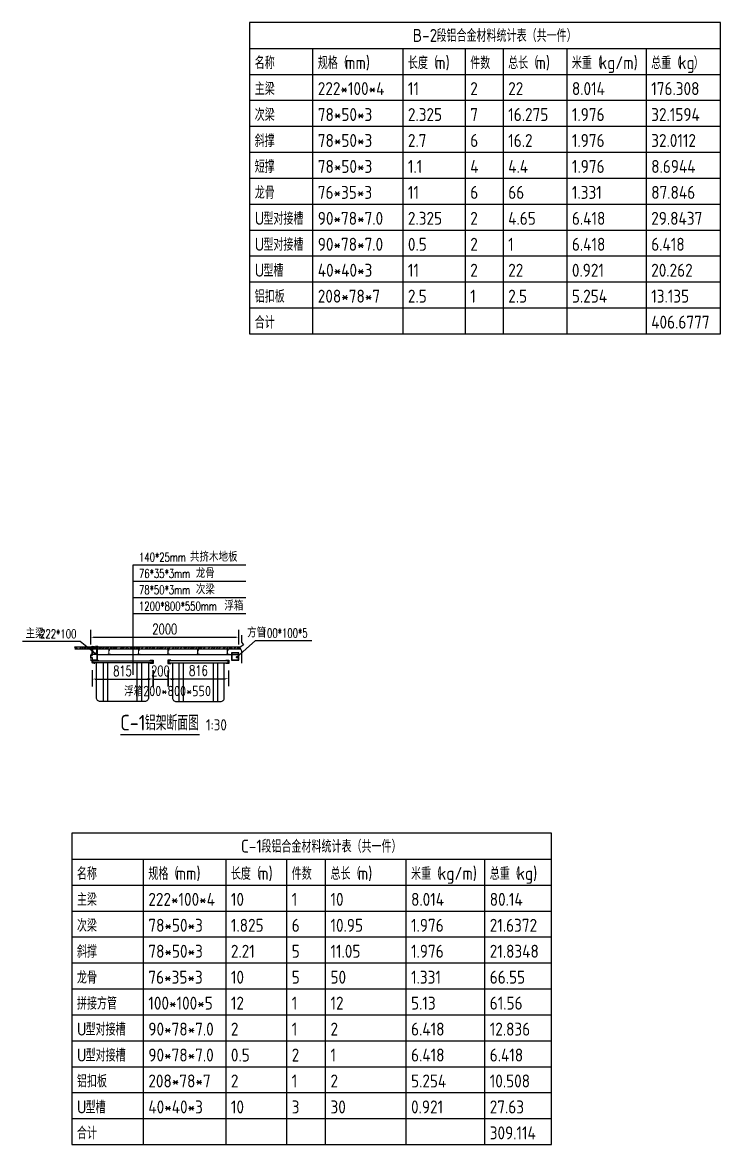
# Model space of a CAD drawing. Extents: x -89702 to 926017, y -610001 to -56924.
# Drawn here: x 7282 to 16701, y -568734 to -553597 of the extents above; entities that cross this region are included whole.
import ezdxf

# ---------------------------------------------------------------- set-up
doc = ezdxf.new("R2010")
doc.units = 0
doc.header["$LTSCALE"] = 10
doc.header["$MEASUREMENT"] = 0
for name, color, linetype in [('DIM_LEAD', 3, 'Continuous'), ('DIM_SYMB', 3, 'Continuous'), ('PUB_TAB', 7, 'Continuous'), ('PUB_TEXT', 7, 'Continuous'), ('W-STEEL_KEEL钢龙骨', 5, 'Continuous'), ('W-WOOD_FLOOR木地板', 30, 'Continuous'), ('浮箱U槽', 5, 'Continuous'), ('结构', 1, 'Continuous'), ('铝合金', 7, 'Continuous')]:
    doc.layers.add(name, color=color, linetype=linetype)
doc.styles.add('_TCH_DIM', font='SIMPLEX', dxfattribs={"bigfont": 'GBCBIG'})
doc.styles.get("Standard").update_dxf_attribs({"font": 'gbenor.shx', "bigfont": 'gbcbig.shx'})
doc.styles.add('STANDARD_T3', font='simplex.shx', dxfattribs={"width": 0.7, "bigfont": 'gbcbig.shx'})
doc.dimstyles.new('W&&40', dxfattribs={"dimtxt": 140, "dimasz": 40, "dimexe": 100, "dimexo": 120, "dimgap": 40, "dimtad": 1, "dimdec": 0, "dimzin": 0, "dimdsep": 46, "dimtxsty": 'STANDARD_T3', "dimcen": 0.09, "dimclrd": 1, "dimclre": 1, "dimclrt": 7, "dimazin": 2, "dimtfac": 1, "dimtdec": 0, "dimtix": 1, "dimtmove": 2, "dimatfit": 3, "dimfxl": 0, "dimtolj": 1, "dimtzin": 0, "dimarcsym": 0})

# ---------------------------------------------------------------- blocks, each defined once
blk = doc.blocks.new('*D792')
at = {"layer": 'Defpoints', "color": 0, "transparency": 16777216}
for p in [(10203, -561890), (8203, -562201), (10203, -562210)]:
    blk.add_point(p, dxfattribs=at)
at = {"layer": 'W-WOOD_FLOOR木地板', "color": 1, "lineweight": -2, "transparency": 16777216}
for p, q in [((8203, -561990), (8203, -561790)), ((10203, -561990), (10203, -561790)), ((8243, -561890), (10163, -561890))]:
    blk.add_line(p, q, dxfattribs=at)
at = {"layer": 'W-WOOD_FLOOR木地板', "color": 1, "transparency": 16777216}
for points in [[(8243, -561883), (8243, -561896), (8203, -561890)], [(10163, -561883), (10163, -561896), (10203, -561890)]]:
    blk.add_solid(points, dxfattribs=at)
at = {"layer": 'W-WOOD_FLOOR木地板', "color": 7, "transparency": 16777216, "insert": (9203, -561780), "char_height": 140, "attachment_point": 5, "style": 'STANDARD_T3'}
blk.add_mtext('\\A1;2000', dxfattribs=at)
blk = doc.blocks.new('800')
at = {"color": 5, "lineweight": -3}
for p, q in [((-460, 520), (-460, 0)), ((-400, 520), (-400, 0)), ((0, 0), (0, 520)), ((60, 0), (60, 520))]:
    blk.add_line(p, q, dxfattribs=at)
at = {"color": 5}
blk.add_lwpolyline([(200, 550), (200, 520), (150, 520), (-550, 520), (-600, 520), (-600, 550)], close=True, dxfattribs=at)
at = {"color": 5, "lineweight": -3}
blk.add_lwpolyline([(150, 520), (150, 50, -0.414214), (100, 0), (-500, 0, -0.414214), (-550, 50), (-550, 520)], format="xyb", dxfattribs=at)
blk = doc.blocks.new('*D793')
at = {"layer": 'Defpoints', "color": 0, "transparency": 16777216}
for p in [(8225, -562216), (9040, -562216), (9040, -562454)]:
    blk.add_point(p, dxfattribs=at)
at = {"layer": '浮箱U槽', "color": 1, "lineweight": -2, "transparency": 16777216}
for p, q in [((8225, -562336), (8225, -562554)), ((8265, -562454), (9000, -562454)), ((9040, -562336), (9040, -562554))]:
    blk.add_line(p, q, dxfattribs=at)
at = {"layer": '浮箱U槽', "color": 1, "transparency": 16777216}
for points in [[(8265, -562447), (8265, -562461), (8225, -562454)], [(9000, -562447), (9000, -562461), (9040, -562454)]]:
    blk.add_solid(points, dxfattribs=at)
at = {"layer": '浮箱U槽', "color": 7, "transparency": 16777216, "insert": (8632, -562344), "char_height": 140, "attachment_point": 5, "style": 'STANDARD_T3'}
blk.add_mtext('\\A1;815', dxfattribs=at)
blk = doc.blocks.new('*D794')
at = {"layer": 'Defpoints', "color": 0, "transparency": 16777216}
for p in [(9044, -562221), (9244, -562221), (9244, -562454)]:
    blk.add_point(p, dxfattribs=at)
at = {"layer": '浮箱U槽', "color": 1, "lineweight": -2, "transparency": 16777216}
for p, q in [((9004, -562454), (8964, -562454)), ((9044, -562341), (9044, -562554)), ((9044, -562454), (9244, -562454)), ((9244, -562341), (9244, -562554)), ((9284, -562454), (9324, -562454))]:
    blk.add_line(p, q, dxfattribs=at)
at = {"layer": '浮箱U槽', "color": 1, "transparency": 16777216}
for points in [[(9004, -562447), (9004, -562460), (9044, -562454)], [(9284, -562447), (9284, -562460), (9244, -562454)]]:
    blk.add_solid(points, dxfattribs=at)
at = {"layer": '浮箱U槽', "color": 7, "transparency": 16777216, "insert": (9144, -562344), "char_height": 140, "attachment_point": 5, "style": 'STANDARD_T3'}
blk.add_mtext('\\A1;200', dxfattribs=at)
blk = doc.blocks.new('*D795')
at = {"layer": 'Defpoints', "color": 0, "transparency": 16777216}
for p in [(9248, -562221), (10064, -562221), (10064, -562450)]:
    blk.add_point(p, dxfattribs=at)
at = {"layer": '浮箱U槽', "color": 1, "lineweight": -2, "transparency": 16777216}
for p, q in [((9248, -562341), (9248, -562550)), ((9288, -562450), (10024, -562450)), ((10064, -562341), (10064, -562550))]:
    blk.add_line(p, q, dxfattribs=at)
at = {"layer": '浮箱U槽', "color": 1, "transparency": 16777216}
for points in [[(9288, -562443), (9288, -562456), (9248, -562450)], [(10024, -562443), (10024, -562456), (10064, -562450)]]:
    blk.add_solid(points, dxfattribs=at)
at = {"layer": '浮箱U槽', "color": 7, "transparency": 16777216, "insert": (9656, -562340), "char_height": 140, "attachment_point": 5, "style": 'STANDARD_T3'}
blk.add_mtext('\\A1;816', dxfattribs=at)
blk = doc.blocks.new('$matou$00000085')
at = {"color": 0, "lineweight": 5}
for p, q in [((-17, 36, 0), (-17, 37, 0)), ((-4, 34, 0), (-4, 35, 0)), ((-1, 13, 0), (-3, 13, 0))]:
    blk.add_line(p, q, dxfattribs=at)
at = {"color": 0, "lineweight": 0, "ltscale": 0.5}
blk.add_arc((-2, 17, 0), 4.07, 274.7282, 349.8472, dxfattribs=at)
at = {"layer": '结构', "color": 0, "linetype": 'ByBlock', "lineweight": 0, "ltscale": 0.5}
for p, q in [((-7, 38, 0), (-16, 38, 0)), ((-16, 35, 0), (-8, 35, 0)), ((-7, -34, 0), (-7, 34, 0)), ((-5, 33, 0), (-4, 34, 0)), ((-4, 33, 0), (-5, 33, 0)), ((-5, 31, 0), (-4, 32, 0)), ((-4, 31, 0), (-5, 31, 0)), ((-5, 31, 0), (-4, 31, 0)), ((-4, 31, 0), (-5, 31, 0)), ((-5, 29, 0), (-4, 29, 0)), ((-4, 29, 0), (-5, 29, 0)), ((-5, 27, 0), (-4, 27, 0)), ((-4, 27, 0), (-5, 27, 0)), ((-4, 26, 0), (-5, 25, 0)), ((-5, 25, 0), (-4, 25, 0)), ((-5, 24, 0), (-4, 23, 0)), ((-4, 24, 0), (-5, 24, 0)), ((-5, 22, 0), (-4, 22, 0)), ((-4, 22, 0), (-5, 22, 0)), ((-5, 20, 0), (-4, 20, 0)), ((-4, 20, 0), (-5, 20, 0)), ((-4, 32, 0), (-4, 33, 0)), ((-4, 31, 0), (-4, 29, 0)), ((-4, 31, 0), (-4, 31, 0)), ((-4, 29, 0), (-4, 27, 0)), ((-4, 27, 0), (-4, 26, 0)), ((-4, 25, 0), (-4, 24, 0)), ((-4, 23, 0), (-4, 22, 0)), ((-4, 22, 0), (-4, 20, 0)), ((-4, 20, 0), (-4, 19, 0)), ((-4, -34, 0), (-4, 12, 0)), ((-1, 34, 0), (-1, 35, 0)), ((0, 33, 0), (-1, 34, 0)), ((-1, 33, 0), (0, 33, 0)), ((-1, 32, 0), (-1, 33, 0)), ((0, 31, 0), (-1, 32, 0)), ((-1, 31, 0), (0, 31, 0)), ((-1, 30, 0), (-1, 31, 0)), ((0, 30, 0), (-1, 30, 0)), ((-1, 29, 0), (0, 30, 0)), ((-1, 28, 0), (-1, 29, 0)), ((0, 28, 0), (-1, 28, 0)), ((-1, 28, 0), (0, 28, 0)), ((-1, 26, 0), (-1, 28, 0)), ((0, 26, 0), (-1, 26, 0)), ((-1, 26, 0), (0, 26, 0)), ((-1, 25, 0), (-1, 26, 0)), ((0, 24, 0), (-1, 25, 0)), ((-1, 24, 0), (0, 24, 0)), ((-1, 23, 0), (-1, 24, 0)), ((0, 22, 0), (-1, 23, 0)), ((-1, 22, 0), (0, 22, 0)), ((-1, 22, 0), (-1, 22, 0)), ((-1, 21, 0), (-1, 22, 0)), ((0, 21, 0), (-1, 21, 0)), ((-1, 20, 0), (0, 21, 0)), ((-1, 19, 0), (-1, 20, 0)), ((2, 38, 0), (16, 38, 0)), ((3, 34, 0), (3, 17, 0)), ((16, 35, 0), (4, 35, 0)), ((17, 37, 0), (17, 36, 0)), ((-17, -35, 0), (-8, -35, 0)), ((-17, -38, 0), (-17, -36, 0)), ((17, -38, 0), (-17, -38, 0)), ((-3, -35, 0), (17, -35, 0)), ((17, -36, 0), (17, -38, 0))]:
    blk.add_line(p, q, dxfattribs=at)
for centre, radius, start, end in [((-16, 37, 0), 1, 90, 180), ((-16, 36, 0), 1, 180, 270), ((-8, 34, 0), 1, 0, 90), ((-7, 35, 0), 3, 0, 90.0017), ((-2, 19, 0), 1.75, 180, 0), ((-3, 12, 0), 1, 90, 180), ((2, 35, 0), 3, 89.9983, 180), ((4, 34, 0), 1, 90, 180), ((16, 37, 0), 1, 0, 90), ((16, 36, 0), 1, 270, 360), ((-17, -36, 0), 0.5, 90, 180), ((-17, -38, 0), 0.5, 180, 270), ((-8, -34, 0), 1, 270, 0), ((-3, -34, 0), 1, 180, 270), ((17, -36, 0), 0.5, 0, 90), ((17, -38, 0), 0.5, 270, 0)]:
    blk.add_arc(centre, radius, start, end, dxfattribs=at)

msp = doc.modelspace()

# ---------------------------------------------------------------- hatches: boundary and pattern name
at = {"layer": 'W-WOOD_FLOOR木地板', "true_color": 0xcd6928}
h = msp.add_hatch(dxfattribs=at)
h.set_pattern_fill('木材', color=32, scale=10)
h.set_pattern_definition([(50, (-435560.433, -386356.422), (25.923532, 93.1234154), [600, -80, 200, -40]), (50, (-435507.233, -386336.42), (-66.465069, 3.554523), [120, -13.2, 240, -30]), (50, (-435540.433, -386322.422), (113.1698317, 176.5639521), [320, -56, 160, -40])])
edge = h.paths.add_edge_path()
edge.add_line((7986, -562022.6), (7980, -562026.9))
edge.add_line((7980, -562026.9), (7990.1, -562046.6))
edge.add_line((7990.1, -562046.6), (8217.6, -562046.6))
edge.add_line((8217.6, -562046.6), (8217.6, -562045.2))
edge.add_line((8217.6, -562045.2), (8232.8, -562045.2))
edge.add_arc((8232.8, -562048.2), 3, 31.86817, 90.00167, ccw=False)
edge.add_line((8235.4, -562046.6), (8239.8, -562046.6))
edge.add_arc((8242.3, -562048.2), 3, 90.00167, 148.13183, ccw=False)
edge.add_line((8242.3, -562045.2), (8252.6, -562045.2))
edge.add_line((8252.6, -562045.2), (8252.6, -562046.6))
edge.add_line((8252.6, -562046.6), (8617.6, -562046.6))
edge.add_line((8617.6, -562046.6), (8617.6, -562045.2))
edge.add_line((8617.6, -562045.2), (8632.8, -562045.2))
edge.add_arc((8632.8, -562048.2), 3, 31.86817, 90.00167, ccw=False)
edge.add_line((8635.4, -562046.6), (8639.8, -562046.6))
edge.add_arc((8642.3, -562048.2), 3, 90.00167, 148.13183, ccw=False)
edge.add_line((8642.3, -562045.2), (8652.6, -562045.2))
edge.add_line((8652.6, -562045.2), (8652.6, -562046.6))
edge.add_line((8652.6, -562046.6), (9017.6, -562046.6))
edge.add_line((9017.6, -562046.6), (9017.6, -562045.2))
edge.add_line((9017.6, -562045.2), (9032.8, -562045.2))
edge.add_arc((9032.8, -562048.2), 3, 31.86817, 90.00167, ccw=False)
edge.add_line((9035.4, -562046.6), (9039.8, -562046.6))
edge.add_arc((9042.3, -562048.2), 3, 90.00167, 148.13183, ccw=False)
edge.add_line((9042.3, -562045.2), (9052.6, -562045.2))
edge.add_line((9052.6, -562045.2), (9052.6, -562046.6))
edge.add_line((9052.6, -562046.6), (9417.6, -562046.6))
edge.add_line((9417.6, -562046.6), (9417.6, -562045.2))
edge.add_line((9417.6, -562045.2), (9432.8, -562045.2))
edge.add_arc((9432.8, -562048.2), 3, 31.86817, 90.00167, ccw=False)
edge.add_line((9435.4, -562046.6), (9439.8, -562046.6))
edge.add_arc((9442.3, -562048.2), 3, 90.00167, 148.13183, ccw=False)
edge.add_line((9442.3, -562045.2), (9452.6, -562045.2))
edge.add_line((9452.6, -562045.2), (9452.6, -562046.6))
edge.add_line((9452.6, -562046.6), (9817.6, -562046.6))
edge.add_line((9817.6, -562046.6), (9817.6, -562045.2))
edge.add_line((9817.6, -562045.2), (9832.8, -562045.2))
edge.add_arc((9832.8, -562048.2), 3, 31.86817, 90.00167, ccw=False)
edge.add_line((9835.4, -562046.6), (9839.8, -562046.6))
edge.add_arc((9842.3, -562048.2), 3, 90.00167, 148.13183, ccw=False)
edge.add_line((9842.3, -562045.2), (9852.6, -562045.2))
edge.add_line((9852.6, -562045.2), (9852.6, -562046.6))
edge.add_line((9852.6, -562046.6), (10219.3, -562046.6))
edge.add_line((10219.3, -562046.6), (10219.3, -562022.6))
edge.add_line((10219.3, -562022.6), (7986, -562022.6))

# ---------------------------------------------------------------- linework, layer by layer
at = {"color": 3, "lineweight": -3}
for p, q in [((8238.4, -562017.2), (8238.7, -562016.8)), ((8239.8, -562016.8), (8240.1, -562017.2)), ((8240.4, -562017.2), (8240.7, -562016.8)), ((8242.4, -562017.2), (8242.7, -562016.8)), ((8242.8, -562016.7), (8247.9, -562016.7)), ((8242.8, -562016.7), (8244.6, -562016.7)), ((8253.5, -562019.2), (8253.5, -562023.5)), ((8267.5, -562023.5), (8267.5, -562019.2)), ((8273, -562016.7), (8278.2, -562016.7)), ((8286.6, -562017.2), (8286.3, -562016.8)), ((8288.7, -562017.2), (8288.4, -562016.8)), ((8289.2, -562016.8), (8288.9, -562017.2)), ((8290.7, -562017.2), (8290.4, -562016.8)), ((8293.4, -562016.7), (8295.8, -562016.7)), ((8202.8, -562149.4), (8202.8, -562130.6)), ((8221.8, -562083.9), (8221.8, -562040.8)), ((8227.4, -562041.8), (8239.9, -562041.8)), ((8290.1, -562046.3), (8290.1, -562083.9)), ((8290.1, -562150.6), (8290.1, -562199.9))]:
    msp.add_line(p, q, dxfattribs=at)
at = {"color": 0}
msp.add_line((8253.5, -562021.4), (8267.5, -562021.4), dxfattribs=at)
at = {"color": 1, "lineweight": -3}
msp.add_line((8290.1, -562121.9), (10202.8, -562121.9), dxfattribs=at)
at = {"color": 3, "lineweight": -3}
for points in [[(8222.8, -562016.7, 0.4142136), (8202.8, -562036.8), (8202.8, -562038.4)], [(8222.8, -562020.7), (8222.8, -562020.7), (8238.9, -562020.7, -0.4142136), (8241.9, -562023.7), (8241.9, -562039.8, -0.4145184), (8239.9, -562041.8)], [(8227.6, -562016.7, -0.1989124), (8227.7, -562016.8), (8228, -562017.2)], [(8228.3, -562017.2), (8228.6, -562016.8, -0.1989124), (8228.8, -562016.7), (8229.6, -562016.7, -0.1989124), (8229.7, -562016.8), (8230, -562017.2)], [(8230.3, -562017.2), (8230.6, -562016.8, -0.1989124), (8230.8, -562016.7), (8231.6, -562016.7, -0.1989124), (8231.7, -562016.8), (8232, -562017.2)], [(8232.3, -562017.2), (8232.6, -562016.8, -0.1989124), (8232.8, -562016.7), (8233.6, -562016.7, -0.1989124), (8233.8, -562016.8), (8234.1, -562017.2)], [(8234.3, -562017.2), (8234.6, -562016.8, -0.1989124), (8234.8, -562016.7), (8235.6, -562016.7, -0.1989124), (8235.8, -562016.8), (8236.1, -562017.2)], [(8236.3, -562017.2), (8236.6, -562016.8, -0.1989124), (8236.8, -562016.7), (8237.6, -562016.7, -0.1989124), (8237.8, -562016.8), (8238.1, -562017.2)], [(8238.7, -562016.8, -0.1989124), (8238.8, -562016.7), (8239.6, -562016.7)], [(8240.8, -562016.7), (8241.6, -562016.7, -0.1989124), (8241.8, -562016.8), (8242.1, -562017.2)], [(8278.6, -562017.2), (8278.3, -562016.8, 0.1989124), (8278.2, -562016.7), (8276.3, -562016.7)], [(8280.6, -562017.2), (8280.3, -562016.8, 0.1989124), (8280.2, -562016.7), (8279.3, -562016.7, 0.1989124), (8279.2, -562016.8), (8278.9, -562017.2)], [(8290.1, -562046.3, 0.4142136), (8289.1, -562045.3), (8280.1, -562045.3, -0.4142136), (8279.1, -562044.3), (8279.1, -562020.7, -0.4142136), (8280.1, -562019.7)], [(8303.2, -562019.2), (8303.2, -562019.5, -0.4142136), (8303, -562019.7), (8280.1, -562019.7)], [(8282.6, -562017.2), (8282.3, -562016.8, 0.1989124), (8282.2, -562016.7), (8281.4, -562016.7, 0.1989124), (8281.2, -562016.8), (8280.9, -562017.2)], [(8284.6, -562017.2), (8284.3, -562016.8, 0.1989124), (8284.2, -562016.7), (8283.4, -562016.7, 0.1989124), (8283.2, -562016.8), (8282.9, -562017.2)], [(8286.2, -562016.7), (8285.4, -562016.7, 0.1989124), (8285.2, -562016.8), (8284.9, -562017.2)], [(8288.2, -562016.7), (8287.4, -562016.7, 0.1989124), (8287.2, -562016.8), (8286.9, -562017.2)], [(8290.2, -562016.7), (8289.4, -562016.7, 0.1989124), (8289.2, -562016.8)], [(8292.7, -562017.2), (8292.4, -562016.8, 0.1989124), (8292.2, -562016.7), (8291.4, -562016.7, 0.1989124), (8291.2, -562016.8), (8290.9, -562017.2)], [(8293.4, -562016.7, 0.1989124), (8293.3, -562016.8), (8293, -562017.2)], [(8202.8, -562149.4, 0.1989124), (8202.8, -562149.5), (8203.1, -562149.8, -0.4142136), (8203.1, -562150.1), (8202.8, -562150.4, 0.1989124), (8202.8, -562150.6)], [(8206.8, -562035.7), (8206.8, -562035.7), (8223.3, -562035.7, -0.4142136), (8225.4, -562037.7), (8225.4, -562039.8, 0.4139088), (8227.4, -562041.8)], [(8206.8, -562177.6), (8206.8, -562170.8, -0.4142136), (8207.8, -562169.8), (8220.8, -562169.8, -0.4142136), (8221.8, -562170.8), (8221.8, -562184.3, 0.1989124), (8221.9, -562184.4), (8222.2, -562184.7, -0.4142136), (8222.2, -562185), (8221.9, -562185.3, 0.1989124), (8221.8, -562185.4), (8221.8, -562198.9, -0.4142136), (8220.8, -562199.9), (8207.8, -562199.9, -0.4142136), (8206.8, -562198.9), (8206.8, -562192.1)], [(8209.4, -562121.1, -0.4035353), (8210.6, -562121.9), (8211.9, -562129.3, 0.3624885), (8212.9, -562130.1), (8219.8, -562130.1, 0.4142136), (8221.8, -562128.1), (8221.8, -562085.1)], [(8219.8, -562038.8), (8212.9, -562038.8, 0.3624885), (8211.9, -562039.6), (8210.6, -562047)], [(8221.8, -562083.9, 0.1989124), (8221.9, -562084), (8222.2, -562084.3, -0.4142136), (8222.2, -562084.6), (8221.9, -562084.9, 0.1989124), (8221.8, -562085.1)], [(8259.9, -562041.8), (8246.4, -562041.8, -0.4142136), (8245.4, -562040.8), (8245.4, -562024.7, -0.4142136), (8246.4, -562023.7), (8253.3, -562023.7)], [(8261.1, -562041.8, 0.1989124), (8260.9, -562041.9), (8260.6, -562042.2, -0.4142136), (8260.4, -562042.2), (8260, -562041.9, 0.1989124), (8259.9, -562041.8)], [(8261.1, -562041.8), (8274.5, -562041.8, 0.4142136), (8275.6, -562040.8), (8275.6, -562024.7, 0.4142136), (8274.5, -562023.7), (8267.7, -562023.7)], [(8290.1, -562121.9), (8290.1, -562199.9, 2.4142136), (8290.6, -562200.4), (8302.2, -562200.4, -0.4142136), (8303.2, -562201.4), (8303.2, -562202.4, -0.4142136), (8302.2, -562203.4)], [(8290, -562084), (8289.7, -562084.3, 0.4142136), (8289.7, -562084.6), (8290, -562084.9, -0.1989124), (8290.1, -562085.1), (8290.1, -562085.1), (8290.1, -562149.4)], [(8290, -562149.5), (8289.7, -562149.8, 0.4142136), (8289.7, -562150.1), (8290, -562150.4)], [(8202.8, -562175.3, 0.4142136), (8205.3, -562177.8), (8206.6, -562177.8, 0.4142136), (8206.8, -562177.6)], [(8202.8, -562197.4), (8202.8, -562201.4, 0.4142136), (8204.8, -562203.4)], [(8233.9, -562239.6, -0.4142136), (8221.8, -562227.5), (8221.8, -562205.4, 0.4142136), (8219.8, -562203.4), (8204.8, -562203.4)], [(8206.8, -562192.1, 0.4142136), (8206.6, -562191.9), (8205.3, -562191.9)], [(8302.2, -562203.4), (8226.9, -562203.4, 0.4142136), (8224.8, -562205.4), (8224.8, -562227.5, 0.4142136), (8233.9, -562236.6)], [(8250.5, -562239.5), (8250.8, -562239.2, -0.4142136), (8251.1, -562239.2), (8251.4, -562239.5, 0.1989124), (8251.5, -562239.6), (8260, -562239.6, 0.4142136), (8261, -562238.6), (8261, -562237.6, 0.4142136), (8260, -562236.6), (8233.9, -562236.6)], [(8250.5, -562239.5, -0.1989124), (8250.4, -562239.6), (8233.9, -562239.6)]]:
    msp.add_lwpolyline(points, format="xyb", dxfattribs=at)
for points in [[(8222.8, -562016.7), (8227.6, -562016.7), (8225.2, -562016.7)], [(8202.8, -562175.3), (8202.8, -562164.9), (8202.8, -562150.6)]]:
    msp.add_lwpolyline(points, dxfattribs=at)
for points in [[(8286.6, -562196.9, -0.4142136), (8283.6, -562199.9), (8228.4, -562199.9, -0.4142136), (8225.4, -562196.9), (8225.4, -562169.3, 0.4142136), (8222.3, -562166.3), (8209.3, -562166.3, -0.4142136), (8206.3, -562163.3), (8206.3, -562137.7, -0.4142136), (8209.3, -562134.7), (8222.3, -562134.7, 0.4142136), (8225.4, -562131.7), (8225.4, -562122.1, -0.4142136), (8227.4, -562120.1), (8283.6, -562120.1, -0.4142136), (8286.6, -562123.1)], [(8278.6, -562048.8, -0.356394), (8275.6, -562046.4, 0.356394), (8273.6, -562044.8), (8228.4, -562044.8, 0.4142136), (8225.4, -562047.8), (8225.4, -562115.1, 0.4142136), (8227.4, -562117.1), (8283.6, -562117.1, 0.4142136), (8286.6, -562114.1), (8286.6, -562051.8, 0.4142136), (8283.6, -562048.8)]]:
    msp.add_lwpolyline(points, format="xyb", close=True, dxfattribs=at)
at = {"color": 4}
for points in [[(9043.8, -562199.9), (9043.8, -562242.9), (9003.8, -562242.9), (9003.8, -562238.9), (9039.8, -562238.9), (9039.8, -562203.9), (9003.8, -562203.9), (9003.8, -562199.9)], [(9243.8, -562199.9), (9243.8, -562242.9), (9283.8, -562242.9), (9283.8, -562238.9), (9247.8, -562238.9), (9247.8, -562203.9), (9283.8, -562203.9), (9283.8, -562199.9)], [(10067.8, -562199.9), (10067.8, -562242.9), (10027.8, -562242.9), (10027.8, -562238.9), (10063.8, -562238.9), (10063.8, -562203.9), (10027.8, -562203.9), (10027.8, -562199.9)]]:
    msp.add_lwpolyline(points, close=True, dxfattribs=at)
at = {"color": 3, "lineweight": -3}
for centre, radius, start, end in [((8222.8, -562036.7), 16, 89.81657, 176.44721), ((8228.2, -562017.1), 0.201, 225, 315), ((8230.2, -562017.1), 0.201, 225, 315), ((8232.2, -562017.1), 0.201, 225, 315), ((8234.2, -562017.1), 0.201, 225, 315), ((8236.2, -562017.1), 0.201, 225, 315), ((8238.2, -562017.1), 0.201, 225, 315), ((8239.6, -562016.9), 0.201, 45, 90), ((8240.2, -562017.1), 0.201, 225, 315), ((8240.8, -562016.9), 0.201, 90, 135), ((8242.2, -562017.1), 0.201, 225, 315), ((8242.8, -562016.9), 0.201, 90, 135), ((8248.3, -562023.3), 6.62, 38.30466, 92.80743), ((8272.7, -562023.3), 6.62, 87.19257, 141.69534), ((8278.8, -562017.1), 0.201, 225, 315), ((8280.8, -562017.1), 0.201, 225, 315), ((8282.8, -562017.1), 0.201, 225, 315), ((8284.8, -562017.1), 0.201, 225, 315), ((8286.2, -562016.9), 0.201, 45, 90), ((8286.8, -562017.1), 0.201, 225, 315), ((8288.2, -562016.9), 0.201, 45, 90), ((8288.8, -562017.1), 0.201, 225, 315), ((8290.2, -562016.9), 0.201, 45, 90), ((8290.8, -562017.1), 0.201, 225, 315), ((8292.8, -562017.1), 0.201, 225, 315), ((8295.2, -562030.5), 13.8, 54.83943, 92.38149), ((8212.6, -562038.4), 9.88, 179.70936, 251.9861), ((8212.9, -562130.6), 10.1, 110.04221, 179.70548), ((8209.6, -562046.8), 1, 270, 349.7), ((8219.8, -562040.8), 2.01, 0, 90), ((8253.3, -562023.5), 0.201, 270, 0.27411), ((8267.7, -562023.5), 0.201, 180, 270), ((8289.9, -562083.9), 0.201, 315, 0), ((8289.9, -562149.4), 0.201, 315, 0), ((8289.9, -562150.6), 0.201, 360, 45), ((8209.4, -562197.1), 6.62, 128.30466, 182.80743)]:
    msp.add_arc(centre, radius, start, end, dxfattribs=at)
at = {"layer": 'DIM_LEAD'}
for p, q in [((8062.2, -561946), (7282, -561946)), ((8261.5, -562109.8), (8062.2, -561946)), ((10176.1, -562158.5), (10428.7, -561935.2)), ((10428.7, -561935.2), (11184.6, -561935.2))]:
    msp.add_line(p, q, dxfattribs=at)
at = {"layer": 'DIM_LEAD', "const_width": 16}
for points in [[(8267.6, -562114.9, 1), (8255.3, -562104.7, 1)], [(10170.1, -562163.8, 1), (10182.1, -562153.2, 1)]]:
    msp.add_lwpolyline(points, format="xyb", close=True, dxfattribs=at)
at = {"layer": 'DIM_SYMB'}
for p, q in [((8774.6, -561571.7), (8774.6, -560912.3)), ((8774.6, -560912.3), (10294.2, -560912.3)), ((8774.6, -561132.1), (10294.2, -561132.1)), ((8774.6, -561351.9), (10294.2, -561351.9)), ((8774.6, -562395.1), (8774.6, -561571.7)), ((8774.6, -561571.7), (10294.2, -561571.7))]:
    msp.add_line(p, q, dxfattribs=at)
at = {"layer": 'DIM_SYMB', "const_width": 21}
msp.add_lwpolyline([(8601.9, -563204.4), (9673.4, -563204.4)], dxfattribs=at)
at = {"layer": 'PUB_TAB'}
for points in [[(10346.2, -557796.9), (16701.4, -557796.9), (16701.4, -553596.9), (10346.2, -553596.9)], [(7947.5, -568733.5), (14419.4, -568733.5), (14419.4, -564533.5), (7947.5, -564533.5)]]:
    msp.add_lwpolyline(points, close=True, dxfattribs=at)
for points in [[(10346.2, -553946.9), (16701.4, -553946.9)], [(11197, -553946.9), (11197, -557796.9)], [(12412.9, -553946.9), (12412.9, -557796.9)], [(13254.3, -553946.9), (13254.3, -557796.9)], [(13766.3, -553946.9), (13766.3, -557796.9)], [(14625.7, -553946.9), (14625.7, -557796.9)], [(15695.8, -553946.9), (15695.8, -557796.9)], [(10346.2, -554296.9), (16701.4, -554296.9)], [(10346.2, -554646.9), (16701.4, -554646.9)], [(10346.2, -554996.9), (16701.4, -554996.9)], [(10346.2, -555346.9), (16701.4, -555346.9)], [(10346.2, -555696.9), (16701.4, -555696.9)], [(10346.2, -556046.9), (16701.4, -556046.9)], [(10346.2, -556396.9), (16701.4, -556396.9)], [(10346.2, -556746.9), (16701.4, -556746.9)], [(10346.2, -557096.9), (16701.4, -557096.9)], [(10346.2, -557446.9), (16701.4, -557446.9)], [(7947.5, -564883.5), (14419.4, -564883.5)], [(8911, -564883.5), (8911, -568733.5)], [(10024.6, -564883.5), (10024.6, -568733.5)], [(10845.1, -564883.5), (10845.1, -568733.5)], [(11368.4, -564883.5), (11368.4, -568733.5)], [(12455.5, -564883.5), (12455.5, -568733.5)], [(13516.9, -564883.5), (13516.9, -568733.5)], [(7947.5, -565233.5), (14419.4, -565233.5)], [(7947.5, -565583.5), (14419.4, -565583.5)], [(7947.5, -565933.5), (14419.4, -565933.5)], [(7947.5, -566283.5), (14419.4, -566283.5)], [(7947.5, -566633.5), (14419.4, -566633.5)], [(7947.5, -566983.5), (14419.4, -566983.5)], [(7947.5, -567333.5), (14419.4, -567333.5)], [(7947.5, -567683.5), (14419.4, -567683.5)], [(7947.5, -568033.5), (14419.4, -568033.5)], [(7947.5, -568383.5), (14419.4, -568383.5)]]:
    msp.add_lwpolyline(points, dxfattribs=at)
at = {"layer": 'W-WOOD_FLOOR木地板', "color": 1}
msp.add_lwpolyline([(10239.6, -561863.7), (10239.6, -561955.1), (10265.4, -561991.4), (10215.4, -562026.9), (10239.6, -562074.5), (10239.6, -562238.5)], dxfattribs=at)
at = {"layer": 'W-WOOD_FLOOR木地板'}
for points in [[(10221.4, -562022.6), (7986, -562022.6)], [(7990.1, -562046.6), (10225.4, -562046.6)], [(10219.3, -562046.6), (10219.3, -562022.6)]]:
    msp.add_lwpolyline(points, dxfattribs=at)
at = {"layer": '铝合金', "color": 2}
for points in [[(10102.8, -562099.9), (10102.8, -562199.9), (10202.8, -562199.9), (10202.8, -562099.9)], [(10107.8, -562104.9), (10107.8, -562194.9), (10197.8, -562194.9), (10197.8, -562104.9)]]:
    msp.add_lwpolyline(points, close=True, dxfattribs=at)

# ---------------------------------------------------------------- block references
at = {"layer": 'W-STEEL_KEEL钢龙骨'}
for p in [(8452.9, -562083.9, 0), (8852.9, -562083.9, 0), (9252.9, -562083.9, 0), (9652.9, -562083.9, 0), (10052.9, -562083.9, 0)]:
    msp.add_blockref('$matou$00000085', p, dxfattribs=at)
at = {"layer": '浮箱U槽'}
msp.add_blockref('800', (8831.8, -562756.5), dxfattribs=at)
at = {"layer": '浮箱U槽', "xscale": -1}
msp.add_blockref('800', (9455.8, -562756.5), dxfattribs=at)

# ---------------------------------------------------------------- texts
at = {"layer": 'PUB_TAB'}
for s, height, p in [('B-2', 175, (12548.2, -553859.4)), ('段铝合金材料统计表（共一件）', 168.794, (12869.1, -553859.4)), ('名称', 168.79, (10416.2, -554226.9)), ('规格（', 168.79, (11267, -554226.9)), ('mm)', 175, (11635.6, -554226.9)), ('长度（', 168.79, (12482.9, -554226.9)), ('m)', 175, (12851.5, -554226.9)), ('件数', 168.79, (13324.3, -554226.9)), ('总长（', 168.79, (13836.3, -554226.9)), ('m)', 175, (14204.9, -554226.9)), ('米重（', 168.79, (14695.7, -554226.9)), ('kg/m)', 175, (15064.3, -554226.9)), ('总重（', 168.79, (15765.8, -554226.9)), ('kg', 175, (16134.4, -554226.9)), ('）', 168.8, (16338.5, -554226.9)), ('主梁', 168.79, (10416.2, -554576.9)), ('222*100*4', 175, (11267, -554576.9)), ('11', 175, (12482.9, -554576.9)), ('2', 175, (13324.3, -554576.9)), ('22', 175, (13836.3, -554576.9)), ('8.014', 175, (14695.7, -554576.9)), ('176.308', 175, (15765.8, -554576.9)), ('次梁', 168.79, (10416.2, -554926.9)), ('78*50*3', 175, (11267, -554926.9)), ('2.325', 175, (12482.9, -554926.9)), ('7', 175, (13324.3, -554926.9)), ('16.275', 175, (13836.3, -554926.9)), ('1.976', 175, (14695.7, -554926.9)), ('32.1594', 175, (15765.8, -554926.9)), ('斜撑', 168.79, (10416.2, -555276.9)), ('78*50*3', 175, (11267, -555276.9)), ('2.7', 175, (12482.9, -555276.9)), ('6', 175, (13324.3, -555276.9)), ('16.2', 175, (13836.3, -555276.9)), ('1.976', 175, (14695.7, -555276.9)), ('32.0112', 175, (15765.8, -555276.9)), ('短撑', 168.79, (10416.2, -555626.9)), ('78*50*3', 175, (11267, -555626.9)), ('1.1', 175, (12482.9, -555626.9)), ('4', 175, (13324.3, -555626.9)), ('4.4', 175, (13836.3, -555626.9)), ('1.976', 175, (14695.7, -555626.9)), ('8.6944', 175, (15765.8, -555626.9)), ('龙骨', 168.79, (10416.2, -555976.9)), ('76*35*3', 175, (11267, -555976.9)), ('11', 175, (12482.9, -555976.9)), ('6', 175, (13324.3, -555976.9)), ('66', 175, (13836.3, -555976.9)), ('1.331', 175, (14695.7, -555976.9)), ('87.846', 175, (15765.8, -555976.9)), ('U', 175, (10416.2, -556326.9)), ('型对接槽', 168.79, (10532.9, -556326.9)), ('90*78*7.0', 175, (11267, -556326.9)), ('2.325', 175, (12482.9, -556326.9)), ('2', 175, (13324.3, -556326.9)), ('4.65', 175, (13836.3, -556326.9)), ('6.418', 175, (14695.7, -556326.9)), ('29.8437', 175, (15765.8, -556326.9)), ('U', 175, (10416.2, -556676.9)), ('型对接槽', 168.79, (10532.9, -556676.9)), ('90*78*7.0', 175, (11267, -556676.9)), ('0.5', 175, (12482.9, -556676.9)), ('2', 175, (13324.3, -556676.9)), ('1', 175, (13836.3, -556676.9)), ('6.418', 175, (14695.7, -556676.9)), ('6.418', 175, (15765.8, -556676.9)), ('U', 175, (10416.2, -557026.9)), ('型槽', 168.79, (10532.9, -557026.9)), ('40*40*3', 175, (11267, -557026.9)), ('11', 175, (12482.9, -557026.9)), ('2', 175, (13324.3, -557026.9)), ('22', 175, (13836.3, -557026.9)), ('0.921', 175, (14695.7, -557026.9)), ('20.262', 175, (15765.8, -557026.9)), ('铝扣板', 168.79, (10416.2, -557376.9)), ('208*78*7', 175, (11267, -557376.9)), ('2.5', 175, (12482.9, -557376.9)), ('1', 175, (13324.3, -557376.9)), ('2.5', 175, (13836.3, -557376.9)), ('5.254', 175, (14695.7, -557376.9)), ('13.135', 175, (15765.8, -557376.9)), ('合计', 168.79, (10416.2, -557726.9)), ('406.6777', 175, (15765.8, -557726.9)), ('C-1', 175, (10229.7, -564796)), ('段铝合金材料统计表（共一件）', 168.794, (10506.8, -564796)), ('名称', 168.79, (8017.5, -565163.5)), ('规格（', 168.79, (8981, -565163.5)), ('mm)', 175, (9349.6, -565163.5)), ('长度（', 168.79, (10094.6, -565163.5)), ('m)', 175, (10463.2, -565163.5)), ('件数', 168.79, (10915.1, -565163.5)), ('总长（', 168.79, (11438.4, -565163.5)), ('m)', 175, (11807, -565163.5)), ('米重（', 168.79, (12525.5, -565163.5)), ('kg/m)', 175, (12894.1, -565163.5)), ('总重（', 168.79, (13586.9, -565163.5)), ('kg)', 175, (13955.5, -565163.5)), ('主梁', 168.79, (8017.5, -565513.5)), ('222*100*4', 175, (8981, -565513.5)), ('10', 175, (10094.6, -565513.5)), ('1', 175, (10915.1, -565513.5)), ('10', 175, (11438.4, -565513.5)), ('8.014', 175, (12525.5, -565513.5)), ('80.14', 175, (13586.9, -565513.5)), ('次梁', 168.79, (8017.5, -565863.5)), ('78*50*3', 175, (8981, -565863.5)), ('1.825', 175, (10094.6, -565863.5)), ('6', 175, (10915.1, -565863.5)), ('10.95', 175, (11438.4, -565863.5)), ('1.976', 175, (12525.5, -565863.5)), ('21.6372', 175, (13586.9, -565863.5)), ('斜撑', 168.79, (8017.5, -566213.5)), ('78*50*3', 175, (8981, -566213.5)), ('2.21', 175, (10094.6, -566213.5)), ('5', 175, (10915.1, -566213.5)), ('11.05', 175, (11438.4, -566213.5)), ('1.976', 175, (12525.5, -566213.5)), ('21.8348', 175, (13586.9, -566213.5)), ('龙骨', 168.79, (8017.5, -566563.5)), ('76*35*3', 175, (8981, -566563.5)), ('10', 175, (10094.6, -566563.5)), ('5', 175, (10915.1, -566563.5)), ('50', 175, (11438.4, -566563.5)), ('1.331', 175, (12525.5, -566563.5)), ('66.55', 175, (13586.9, -566563.5)), ('拼接方管', 168.79, (8017.5, -566913.5)), ('100*100*5', 175, (8981, -566913.5)), ('12', 175, (10094.6, -566913.5)), ('1', 175, (10915.1, -566913.5)), ('12', 175, (11438.4, -566913.5)), ('5.13', 175, (12525.5, -566913.5)), ('61.56', 175, (13586.9, -566913.5)), ('U', 175, (8017.5, -567263.5)), ('型对接槽', 168.79, (8134.2, -567263.5)), ('90*78*7.0', 175, (8981, -567263.5)), ('2', 175, (10094.6, -567263.5)), ('1', 175, (10915.1, -567263.5)), ('2', 175, (11438.4, -567263.5)), ('6.418', 175, (12525.5, -567263.5)), ('12.836', 175, (13586.9, -567263.5)), ('U', 175, (8017.5, -567613.5)), ('型对接槽', 168.79, (8134.2, -567613.5)), ('90*78*7.0', 175, (8981, -567613.5)), ('0.5', 175, (10094.6, -567613.5)), ('2', 175, (10915.1, -567613.5)), ('1', 175, (11438.4, -567613.5)), ('6.418', 175, (12525.5, -567613.5)), ('6.418', 175, (13586.9, -567613.5)), ('铝扣板', 168.79, (8017.5, -567963.5)), ('208*78*7', 175, (8981, -567963.5)), ('2', 175, (10094.6, -567963.5)), ('1', 175, (10915.1, -567963.5)), ('2', 175, (11438.4, -567963.5)), ('5.254', 175, (12525.5, -567963.5)), ('10.508', 175, (13586.9, -567963.5)), ('U', 175, (8017.5, -568313.5)), ('型槽', 168.79, (8134.2, -568313.5)), ('40*40*3', 175, (8981, -568313.5)), ('10', 175, (10094.6, -568313.5)), ('3', 175, (10915.1, -568313.5)), ('30', 175, (11438.4, -568313.5)), ('0.921', 175, (12525.5, -568313.5)), ('27.63', 175, (13586.9, -568313.5)), ('合计', 168.79, (8017.5, -568663.5)), ('309.114', 175, (13586.9, -568663.5))]:
    msp.add_text(s, height=height, dxfattribs=at).set_placement(p)
at = {"layer": 'PUB_TEXT', "color": 7, "style": '_TCH_DIM', "width": 0.705882}
for s, p in [('140*25mm', (8854.4, -560870.3)), ('76*35*3mm', (8854.4, -561090.1)), ('78*50*3mm', (8854.4, -561309.9)), ('1200*800*550mm', (8854.4, -561529.7)), ('222*100', (7520.6, -561904)), ('100*100*5', (10510.6, -561893.2))]:
    msp.add_text(s, height=119, dxfattribs=at).set_placement(p)
at = {"layer": 'PUB_TEXT', "color": 7, "style": '_TCH_DIM'}
for s, p in [('共挤木地板', (9542.4, -560870.3)), ('龙骨', (9622.4, -561090.1)), ('次梁', (9622.4, -561309.9)), ('浮箱', (10006.4, -561529.7)), ('主梁', (7324, -561904)), ('方管', (10314, -561893.2))]:
    msp.add_text(s, height=135.04, dxfattribs=at).set_placement(p)
at = {"layer": 'PUB_TEXT'}
for s, height, p in [('浮箱', 135.04, (8654.7, -562685.3)), ('1200*800*550', 140, (8851.3, -562685.3))]:
    msp.add_text(s, height=height, dxfattribs=at).set_placement(p)
at = {"layer": 'PUB_TEXT', "color": 7}
for s, height, p in [('铝架断面图', 202.55, (8934.4, -563146.8)), ('C-1', 210, (8601.9, -563146.8)), ('1:30', 150, (9757.4, -563146.8))]:
    msp.add_text(s, height=height, dxfattribs=at).set_placement(p)

# ---------------------------------------------------------------- dimensions: what is measured, and where the dimension line sits
at = {"layer": 'W-WOOD_FLOOR木地板'}
dim = msp.add_linear_dim(base=(10202.8, -561889.8), p1=(8202.8, -562201.5), p2=(10202.8, -562209.7), angle=180, dimstyle='W&&40', override={"dimfxlon": 1}, dxfattribs=at)
dim.commit()
dim.dimension.update_dxf_attribs({"geometry": '*D792', "text_midpoint": (9202.8, -561779.8)})
at = {"layer": '浮箱U槽'}
for base, p1, p2, picture, middle in [((9039.8, -562454.1), (8224.8, -562216.5), (9039.8, -562216.5), '*D793', (8632.3, -562344.1)), ((9243.8, -562453.7), (9043.8, -562221.4), (9243.8, -562221.4), '*D794', (9143.8, -562343.7)), ((10063.8, -562449.5), (9247.8, -562221.4), (10063.8, -562221.4), '*D795', (9655.8, -562339.5))]:
    dim = msp.add_linear_dim(base=base, p1=p1, p2=p2, dimstyle='W&&40', dxfattribs=at)
    dim.commit()
    dim.dimension.update_dxf_attribs({"geometry": picture, "text_midpoint": middle})

doc.saveas('drawing.dxf')
